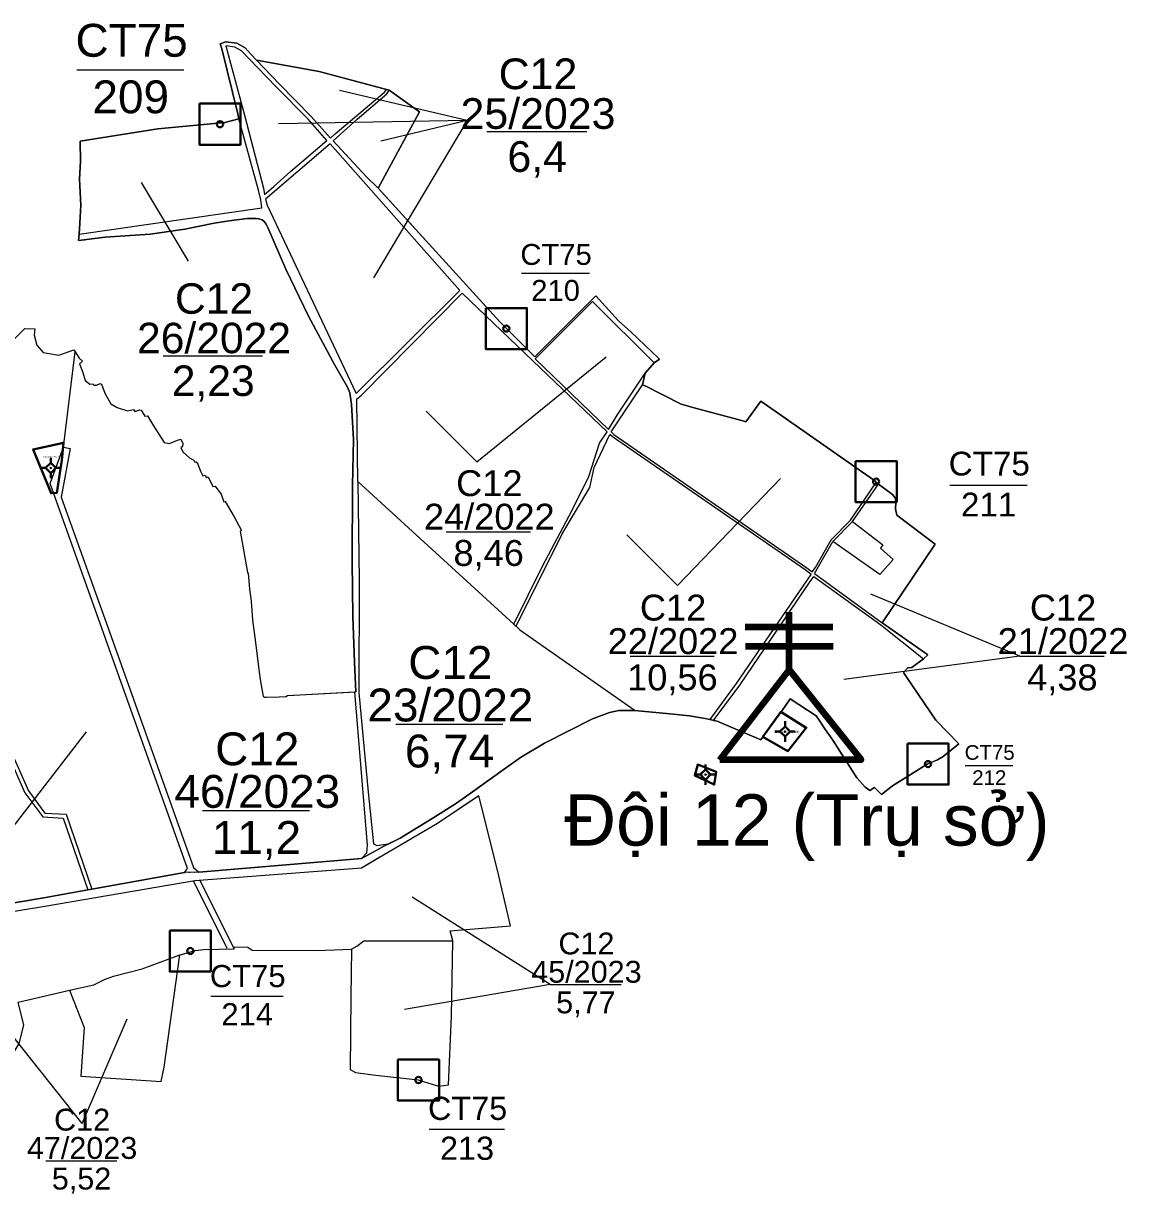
# Model space of a CAD drawing. Header units: metres. Extents: x 414595 to 418247, y 1530827 to 1534195.
# Drawn here: x 416904 to 418247, y 1531228 to 1532653 of the extents above; entities that cross this region are included whole.
import ezdxf
from ezdxf.enums import TextEntityAlignment as Align

# ---------------------------------------------------------------- set-up
doc = ezdxf.new("R2010")
doc.units = ezdxf.units.M
doc.header["$MEASUREMENT"] = 0
doc.linetypes.add('DGN Style 1', pattern=[5.902559, 0.009821, -5.892738])
doc.linetypes.add('DGN Style 2', pattern=[9.82123, 5.892738, -3.928492])
doc.layers.add('RanhThree', color=7, linetype='Continuous', lineweight=0)
doc.layers.add('TruSo', color=1, linetype='Continuous', lineweight=106)
doc.styles.add('Style-Arial', font='arial.ttf')

# ---------------------------------------------------------------- blocks, each defined once
blk = doc.blocks.new('*U0')
at = {"color": 0, "linetype": 'Continuous', "lineweight": -2, "ltscale": 10, "flags": 128}
blk.add_lwpolyline([(-150, 150), (150, 150), (150, -150), (-150, -150), (-150, 150)], close=True, dxfattribs=at)
at = {"color": 0, "linetype": 'Continuous', "lineweight": -2, "ltscale": 10}
blk.add_circle((-0.02828, 0.016065), 22.5, dxfattribs=at)
blk = doc.blocks.new('*U9')
at = {"layer": 'RanhThree', "color": 3, "linetype": 'Continuous', "lineweight": 13}
blk.add_line((-66.520877, -1.660429), (63.750129, -1.660429), dxfattribs=at)
at = {"layer": 'RanhThree', "color": 3, "linetype": 'Continuous', "lineweight": 13, "style": 'Style-Arial'}
for s, p in [('CT75', (-0.000029, 14.422722)), ('209', (-1.025137, -54.422685))]:
    blk.add_text(s, height=40, dxfattribs=at).set_placement(p, align=Align.CENTER)
blk = doc.blocks.new('*U31')
at = {"layer": 'RanhThree', "color": 3, "linetype": 'Continuous', "lineweight": 13}
blk.add_line((-66.520877, -1.660429), (63.750129, -1.660429), dxfattribs=at)
at = {"layer": 'RanhThree', "color": 3, "linetype": 'Continuous', "lineweight": 13, "style": 'Style-Arial'}
blk.add_text('11,2', height=40, dxfattribs=at).set_placement((-1.025137, -54.422685), align=Align.CENTER)
at = {"layer": 'RanhThree', "color": 3, "linetype": 'Continuous', "lineweight": 13, "insert": (-0.000029, 1.089388), "char_height": 40, "attachment_point": 8, "line_spacing_factor": 0.776524, "style": 'Style-Arial'}
blk.add_mtext('C12\\P46/2023', dxfattribs=at)
blk = doc.blocks.new('*U35')
at = {"layer": 'RanhThree', "color": 3, "linetype": 'Continuous', "lineweight": 13}
blk.add_line((-66.520877, -1.660429), (63.750129, -1.660429), dxfattribs=at)
at = {"layer": 'RanhThree', "color": 3, "linetype": 'Continuous', "lineweight": 13, "style": 'Style-Arial'}
blk.add_text('6,74', height=40, dxfattribs=at).set_placement((-1.025137, -54.422685), align=Align.CENTER)
at = {"layer": 'RanhThree', "color": 3, "linetype": 'Continuous', "lineweight": 13, "insert": (-0.000029, 1.089388), "char_height": 40, "attachment_point": 8, "line_spacing_factor": 0.776524, "style": 'Style-Arial'}
blk.add_mtext('C12\\P23/2022', dxfattribs=at)
blk = doc.blocks.new('*U36')
at = {"layer": 'RanhThree', "color": 3, "linetype": 'Continuous', "lineweight": 13}
blk.add_line((-66.520877, -1.660429), (63.750129, -1.660429), dxfattribs=at)
at = {"layer": 'RanhThree', "color": 3, "linetype": 'Continuous', "lineweight": 13, "style": 'Style-Arial'}
blk.add_text('4,38', height=40, dxfattribs=at).set_placement((-1.025137, -54.422685), align=Align.CENTER)
at = {"layer": 'RanhThree', "color": 3, "linetype": 'Continuous', "lineweight": 13, "insert": (-0.000029, 1.089388), "char_height": 40, "attachment_point": 8, "line_spacing_factor": 0.776524, "style": 'Style-Arial'}
blk.add_mtext('C12\\P21/2022', dxfattribs=at)
blk = doc.blocks.new('*U38')
at = {"layer": 'RanhThree', "color": 3, "linetype": 'Continuous', "lineweight": 13}
blk.add_line((-66.520877, -1.660429), (63.750129, -1.660429), dxfattribs=at)
at = {"layer": 'RanhThree', "color": 3, "linetype": 'Continuous', "lineweight": 13, "style": 'Style-Arial'}
blk.add_text('5,52', height=40, dxfattribs=at).set_placement((-1.025137, -54.422685), align=Align.CENTER)
at = {"layer": 'RanhThree', "color": 3, "linetype": 'Continuous', "lineweight": 13, "insert": (-0.000029, 1.089388), "char_height": 40, "attachment_point": 8, "line_spacing_factor": 0.776524, "style": 'Style-Arial'}
blk.add_mtext('C12\\P47/2023', dxfattribs=at)
blk = doc.blocks.new('*U39')
at = {"layer": 'RanhThree', "color": 3, "linetype": 'Continuous', "lineweight": 13}
blk.add_line((-66.520877, -1.660429), (63.750129, -1.660429), dxfattribs=at)
at = {"layer": 'RanhThree', "color": 3, "linetype": 'Continuous', "lineweight": 13, "style": 'Style-Arial'}
blk.add_text('5,77', height=40, dxfattribs=at).set_placement((-1.025137, -54.422685), align=Align.CENTER)
at = {"layer": 'RanhThree', "color": 3, "linetype": 'Continuous', "lineweight": 13, "insert": (-0.000029, 1.089388), "char_height": 40, "attachment_point": 8, "line_spacing_factor": 0.776524, "style": 'Style-Arial'}
blk.add_mtext('C12\\P45/2023', dxfattribs=at)
blk = doc.blocks.new('DDCT')
at = {"layer": 'RanhThree', "color": 5, "linetype": 'Continuous', "lineweight": 0}
for p, q in [((6.24, 0), (-6.24, 0)), ((0, -6.24), (0, 6.24))]:
    blk.add_line(p, q, dxfattribs=at)
blk = doc.blocks.new('CENTRD')
at = {"layer": 'RanhThree', "linetype": 'Continuous', "lineweight": 0}
h = blk.add_hatch(color=7, dxfattribs=at)
edge = h.paths.add_edge_path()
edge.add_arc((0, 0), 1.5, 0, 360)
at = {"layer": 'RanhThree', "color": 7, "linetype": 'Continuous', "lineweight": 0}
for p, q in [((-6.25, 0), (-12.5, 0)), ((0, 6.25), (-6.25, 0)), ((-6.25, 0), (0, -6.25)), ((0, 12.5), (0, 6.25)), ((6.25, 0), (0, 6.25)), ((0, -6.25), (6.25, 0)), ((12.5, 0), (6.25, 0)), ((0, -6.25), (0, -12.5))]:
    blk.add_line(p, q, dxfattribs=at)
blk = doc.blocks.new('CENTRD_1')
at = {"layer": 'RanhThree', "linetype": 'Continuous', "lineweight": 30}
h = blk.add_hatch(color=5, dxfattribs=at)
edge = h.paths.add_edge_path()
edge.add_arc((0, 0), 1.5, 0, 360)
at = {"layer": 'RanhThree', "color": 5, "linetype": 'Continuous', "lineweight": 30}
for p, q in [((-6.25, 0), (-12.5, 0)), ((0, 6.25), (-6.25, 0)), ((-6.25, 0), (0, -6.25)), ((0, 12.5), (0, 6.25)), ((6.25, 0), (0, 6.25)), ((0, -6.25), (6.25, 0)), ((12.5, 0), (6.25, 0)), ((0, -6.25), (0, -12.5))]:
    blk.add_line(p, q, dxfattribs=at)
blk = doc.blocks.new('*U43')
at = {"layer": 'RanhThree', "color": 3, "linetype": 'Continuous', "lineweight": 13}
blk.add_line((-66.520877, -1.660429), (63.750129, -1.660429), dxfattribs=at)
at = {"layer": 'RanhThree', "color": 3, "linetype": 'Continuous', "lineweight": 13, "style": 'Style-Arial'}
for s, p in [('CT75', (-0.000029, 14.422722)), ('213', (-1.025137, -54.422685))]:
    blk.add_text(s, height=40, dxfattribs=at).set_placement(p, align=Align.CENTER)
blk = doc.blocks.new('*U45')
at = {"layer": 'RanhThree', "color": 3, "linetype": 'Continuous', "lineweight": 13}
blk.add_line((-66.520877, -1.660429), (63.750129, -1.660429), dxfattribs=at)
at = {"layer": 'RanhThree', "color": 3, "linetype": 'Continuous', "lineweight": 13, "style": 'Style-Arial'}
for s, p in [('CT75', (-0.000029, 14.422722)), ('214', (-1.025137, -54.422685))]:
    blk.add_text(s, height=40, dxfattribs=at).set_placement(p, align=Align.CENTER)
blk = doc.blocks.new('*U47')
at = {"layer": 'RanhThree', "color": 3, "linetype": 'Continuous', "lineweight": 13}
blk.add_line((-66.520877, -1.660429), (63.750129, -1.660429), dxfattribs=at)
at = {"layer": 'RanhThree', "color": 3, "linetype": 'Continuous', "lineweight": 13, "style": 'Style-Arial'}
for s, p in [('CT75', (-0.000029, 14.422722)), ('210', (-1.025137, -54.422685))]:
    blk.add_text(s, height=40, dxfattribs=at).set_placement(p, align=Align.CENTER)
blk = doc.blocks.new('*U48')
at = {"layer": 'RanhThree', "color": 3, "linetype": 'Continuous', "lineweight": 13}
blk.add_line((-66.520877, -1.660429), (63.750129, -1.660429), dxfattribs=at)
at = {"layer": 'RanhThree', "color": 3, "linetype": 'Continuous', "lineweight": 13, "style": 'Style-Arial'}
for s, p in [('CT75', (-0.000029, 14.422722)), ('211', (-1.025137, -54.422685))]:
    blk.add_text(s, height=40, dxfattribs=at).set_placement(p, align=Align.CENTER)
blk = doc.blocks.new('*U49')
at = {"layer": 'RanhThree', "color": 3, "linetype": 'Continuous', "lineweight": 13}
blk.add_line((-66.520877, -1.660429), (63.750129, -1.660429), dxfattribs=at)
at = {"layer": 'RanhThree', "color": 3, "linetype": 'Continuous', "lineweight": 13, "style": 'Style-Arial'}
blk.add_text('8,46', height=40, dxfattribs=at).set_placement((-1.025137, -54.422685), align=Align.CENTER)
at = {"layer": 'RanhThree', "color": 3, "linetype": 'Continuous', "lineweight": 13, "insert": (-0.000029, 1.089388), "char_height": 40, "attachment_point": 8, "line_spacing_factor": 0.776524, "style": 'Style-Arial'}
blk.add_mtext('C12\\P24/2022', dxfattribs=at)
blk = doc.blocks.new('*U50')
at = {"layer": 'RanhThree', "color": 3, "linetype": 'Continuous', "lineweight": 13}
blk.add_line((-66.520877, -1.660429), (63.750129, -1.660429), dxfattribs=at)
at = {"layer": 'RanhThree', "color": 3, "linetype": 'Continuous', "lineweight": 13, "style": 'Style-Arial'}
blk.add_text('10,56', height=40, dxfattribs=at).set_placement((-1.025137, -54.422685), align=Align.CENTER)
at = {"layer": 'RanhThree', "color": 3, "linetype": 'Continuous', "lineweight": 13, "insert": (-0.000029, 1.089388), "char_height": 40, "attachment_point": 8, "line_spacing_factor": 0.776524, "style": 'Style-Arial'}
blk.add_mtext('C12\\P22/2022', dxfattribs=at)
blk = doc.blocks.new('*U51')
at = {"layer": 'RanhThree', "color": 3, "linetype": 'Continuous', "lineweight": 13}
blk.add_line((-66.520877, -1.660429), (63.750129, -1.660429), dxfattribs=at)
at = {"layer": 'RanhThree', "color": 3, "linetype": 'Continuous', "lineweight": 13, "style": 'Style-Arial'}
blk.add_text('2,23', height=40, dxfattribs=at).set_placement((-1.025137, -54.422685), align=Align.CENTER)
at = {"layer": 'RanhThree', "color": 3, "linetype": 'Continuous', "lineweight": 13, "insert": (-0.000029, 1.089388), "char_height": 40, "attachment_point": 8, "line_spacing_factor": 0.776524, "style": 'Style-Arial'}
blk.add_mtext('C12\\P26/2022', dxfattribs=at)
blk = doc.blocks.new('*U52')
at = {"layer": 'RanhThree', "color": 3, "linetype": 'Continuous', "lineweight": 13}
blk.add_line((-66.520877, -1.660429), (63.750129, -1.660429), dxfattribs=at)
at = {"layer": 'RanhThree', "color": 3, "linetype": 'Continuous', "lineweight": 13, "style": 'Style-Arial'}
blk.add_text('6,4', height=40, dxfattribs=at).set_placement((-1.025137, -54.422685), align=Align.CENTER)
at = {"layer": 'RanhThree', "color": 3, "linetype": 'Continuous', "lineweight": 13, "insert": (-0.000029, 1.089388), "char_height": 40, "attachment_point": 8, "line_spacing_factor": 0.776524, "style": 'Style-Arial'}
blk.add_mtext('C12\\P25/2023', dxfattribs=at)
blk = doc.blocks.new('*U54')
at = {"layer": 'RanhThree', "color": 3, "linetype": 'Continuous', "lineweight": 13}
blk.add_line((-66.520877, -1.660429), (63.750129, -1.660429), dxfattribs=at)
at = {"layer": 'RanhThree', "color": 3, "linetype": 'Continuous', "lineweight": 13, "style": 'Style-Arial'}
for s, p in [('CT75', (-0.000029, 14.422722)), ('212', (-1.025137, -54.422685))]:
    blk.add_text(s, height=40, dxfattribs=at).set_placement(p, align=Align.CENTER)
blk = doc.blocks.new('*U56')
at = {"layer": 'TruSo', "color": 1, "linetype": 'Continuous', "lineweight": 106}
for p, q in [((-1.00498, 13.016671), (-1.00498, 58.941787)), ((-36.158004, 47.398274), (33.778137, 47.398274)), ((-35.952007, 32.006922), (33.984135, 32.006922))]:
    blk.add_line(p, q, dxfattribs=at)
at = {"layer": 'TruSo', "color": 1, "linetype": 'Continuous', "lineweight": 106, "flags": 128}
blk.add_lwpolyline([(-56.477401, -58.942446), (-1.00498, 13.016671), (56.477968, -58.889332), (-56.477401, -58.942446)], close=True, dxfattribs=at)
blk = doc.blocks.new('*U55')
at = {"layer": 'TruSo', "color": 1, "linetype": 'Continuous', "lineweight": 106, "xscale": 1.5248, "yscale": 1.5248, "zscale": 1.5248}
blk.add_blockref('*U56', (-19.953327, 67.811993), dxfattribs=at)
at = {"layer": 'RanhThree', "color": 7, "linetype": 'Continuous', "lineweight": 0, "style": 'Style-Arial'}
blk.add_text('Đội 12 (Trụ sở)', height=62.5, dxfattribs=at).set_placement((-0.00009, -95.185623), align=Align.MIDDLE_CENTER)

msp = doc.modelspace()

# ---------------------------------------------------------------- linework, layer by layer
at = {"layer": 'RanhThree', "color": 7, "linetype": 'Continuous', "lineweight": 0}
for p, q in [((417443.894986, 1532534.43599), (417288.660479, 1532570.955837)), ((417443.894986, 1532534.43599), (417214.058198, 1532530.143843)), ((417443.894986, 1532534.43599), (417329.751966, 1532342.706791)), ((417443.894986, 1532534.43599), (417338.883407, 1532509.328595)), ((417104.5408, 1532362.98968), (417047.46929, 1532458.854279)), ((417455.698061, 1532118.813891), (417613.215428, 1532246.633357)), ((417455.698061, 1532118.813891), (417394.06083, 1532180.441133)), ((417699.964123, 1531968.169521), (417825.521445, 1532098.271477)), ((417699.964123, 1531968.169521), (417638.326893, 1532029.796763)), ((418117.020089, 1531881.995711), (417935.378278, 1531957.409209)), ((418117.020089, 1531881.995711), (417902.57963, 1531853.812091)), ((416860.595325, 1531634.763027), (416980.608558, 1531789.972378)), ((417151.776193, 1531525.900803), (417110.729141, 1531608.450594)), ((417118.560282, 1531609.04446), (417160.2, 1531525.79)), ((417544.893158, 1531482.168613), (417376.854705, 1531588.73605)), ((416975.071275, 1531312.767543), (416835.816791, 1531488.30647)), ((417544.893158, 1531482.168613), (417367.723263, 1531451.786623)), ((416975.071275, 1531312.767543), (417029.859925, 1531440.374171))]:
    msp.add_line(p, q, dxfattribs=at)
at = {"layer": 'RanhThree', "color": 3, "linetype": 'DGN Style 2', "lineweight": 0}
msp.add_line((417345.6243, 1532572.1294), (417348.7624, 1532571.2872), dxfattribs=at)
at = {"layer": 'RanhThree', "color": 3, "linetype": 'Continuous', "lineweight": 0}
for p, q in [((416970.55, 1532388.15), (416971.4655, 1532396.0714)), ((416970.55, 1532388.15), (416978.3591, 1532389.119)), ((416952.227, 1532136.376), (416966.6707, 1532252.7665)), ((417657.499, 1532212.589), (417660.817, 1532226.866)), ((417660.817, 1532226.866), (417671.559, 1532239.401)), ((417619.413, 1532155.0518), (417657.499, 1532212.589)), ((417310.8095, 1532094.7926), (417500.8496, 1531920.981)), ((417912.922, 1532046.046), (417944.596, 1532091.594)), ((417942.027, 1532093.473), (417944.596, 1532091.594)), ((417889.155, 1532021.889), (417912.922, 1532046.046)), ((417870.008, 1531988.341), (417889.155, 1532021.889)), ((417867.004, 1531982.8635), (417949.197, 1531922.787)), ((417500.8496, 1531920.981), (417503.6614, 1531918.4092)), ((417949.197, 1531922.787), (418004.7812, 1531883.612)), ((417999.483, 1531878.956), (418004.7812, 1531883.612)), ((417648.5428, 1531815.7703), (417686.72, 1531812.14)), ((417733.51, 1531806.24), (417739.7593, 1531804.8149)), ((417744.0029, 1531803.8473), (417748.42, 1531802.84)), ((417748.42, 1531802.84), (417794.2905, 1531783.2826)), ((417348.5197, 1531653.5234), (417362.26, 1531660.22)), ((417343.26, 1531650.96), (417348.5197, 1531653.5234)), ((417117.239, 1531619.173), (417315.215, 1531635.741)), ((416987.1199, 1531598.3927), (417099.651, 1531618.614)), ((416982.1402, 1531597.4979), (416987.1199, 1531598.3927))]:
    msp.add_line(p, q, dxfattribs=at)
at = {"layer": 'RanhThree', "color": 3, "linetype": 'DGN Style 1', "lineweight": 0}
for p, q in [((417616.1289, 1532158.2041), (417619.413, 1532155.0518)), ((417614.3497, 1532155.2957), (417617.6138, 1532152.1723)), ((417099.651, 1531618.614), (417117.239, 1531619.173))]:
    msp.add_line(p, q, dxfattribs=at)
at = {"layer": 'RanhThree', "color": 3, "linetype": 'Continuous', "lineweight": 0, "ltscale": 0.5}
msp.add_line((417867.004, 1531982.8635), (417870.008, 1531988.341), dxfattribs=at)
at = {"layer": 'RanhThree', "color": 3, "linetype": 'Continuous', "lineweight": 13, "flags": 128}
for points in [[(416886.724, 1532262.487), (416905.363, 1532281.191), (416917.47, 1532280.68), (416916.84, 1532273.17), (416919.87, 1532260.86), (416927.84, 1532251.66), (416946.8, 1532248.44), (416965.2, 1532255.15), (416971.5, 1532244.94), (416975.65, 1532241.17), (416972.07, 1532238.09), (416975.84, 1532227.699), (416978.9, 1532217.94), (416984.61, 1532213.29), (416988.4, 1532213.66), (416989.5, 1532211.96), (416992.64, 1532212.11), (416997.03, 1532213.95), (416998.81, 1532213.38), (417002.76, 1532202.41), (417010.26, 1532189.19), (417017.95, 1532184.8), (417030.51, 1532180.74), (417037.67, 1532182.31), (417039.37, 1532180.07), (417045.24, 1532181.95), (417046.96, 1532181.64), (417051.62, 1532174.22), (417054.8, 1532174.689), (417061.92, 1532162.52), (417074.98, 1532142.44), (417081.35, 1532140.87), (417091.12, 1532145.2), (417095.46, 1532146.12), (417097.87, 1532141.16), (417097.28, 1532137.39), (417095.1, 1532135.75), (417098.18, 1532130.29), (417105.67, 1532123.59), (417111.31, 1532120.56), (417112.42, 1532118.27), (417114.16, 1532118.69), (417116.11, 1532115.69), (417119.4, 1532107.34), (417122.2, 1532101.51), (417124.79, 1532102.35), (417126.28, 1532099.62), (417128.61, 1532100.339), (417134.1, 1532088.68), (417136.92, 1532089.11), (417140.53, 1532084.64), (417144.23, 1532079.3), (417147.74, 1532069.91), (417149.28, 1532070.56), (417160.03, 1532051.64), (417169.21, 1532035.11), (417167.36, 1532034.349), (417176.39, 1531983.97), (417177.31, 1531982.74), (417178.81, 1531964.22), (417180.98, 1531948.829), (417182.59, 1531925.91), (417186.34, 1531898.84), (417190.86, 1531862.48), (417191.88, 1531853.63), (417195.38, 1531833.039), (417197.2, 1531832.16), (417199.69, 1531831.93), (417215.05, 1531832.5), (417223.17, 1531832.93), (417225.188, 1531834.159), (417308.31, 1531838.6), (417306.64, 1531874.85), (417304.79, 1531930.55), (417304.01, 1531997.43), (417304.17, 1532089.86), (417305.34, 1532145.95), (417303.07, 1532188.37), (417300.99, 1532202.6), (417298.36, 1532209.56), (417282.79, 1532236.34), (417250.92, 1532296), (417223.19, 1532353.33), (417201.09, 1532404.1), (417199.03, 1532408.26), (417196.95, 1532411.23), (417194.21, 1532413.57), (417190.46, 1532414.76), (417186.94, 1532415.16), (417176.16, 1532414.86), (417154.06, 1532412.16), (417135.69, 1532409.48), (417100.32, 1532402.1), (417057.76, 1532396.07), (417003.19, 1532392.2), (416970.55, 1532388.15), (416971.47, 1532396.11), (416972.3, 1532409.23), (416973.54, 1532431.11), (416971.94, 1532462.95), (416973.05, 1532484.64), (416972.6743, 1532509.1211), (417067.4493, 1532524.1521), (417148.819, 1532531.944), (417165.785, 1532536.439), (417164.792, 1532542.551), (417145.411, 1532621.591), (417143.1583, 1532627.8785), (417150.0216, 1532630.0612), (417163.6393, 1532628.6484), (417173.6097, 1532622.9275), (417181.1168, 1532614.8205), (417187.5662, 1532607.9705), (417263.717, 1532594.113), (417348.804, 1532571.276), (417385.7, 1532544.75), (417335.57, 1532452.07), (417426.1, 1532352.36), (417483.6, 1532289.03), (417526.12, 1532246.69), (417600.4, 1532320.9), (417628.09, 1532290.25), (417643.29, 1532277.11), (417677.24, 1532244.52), (417678.2392, 1532243.6352), (417671.559, 1532239.401), (417660.817, 1532226.866), (417657.499, 1532212.589), (417660.6486, 1532211.121), (417704.64, 1532188.98), (417720.14, 1532184.65), (417779.57, 1532168.58), (417783.1491, 1532167.5754), (417801.294, 1532192.575), (417941.667, 1532094.624), (417942.027, 1532093.473), (417944.596, 1532091.594), (417961.736, 1532079.096), (417964.932, 1532074.675), (417965.586, 1532073.093), (417965.841, 1532069.169), (417965.27, 1532061.291), (417967.26, 1532053.671), (418013.75, 1532018.646), (417949.197, 1531922.787), (418004.7812, 1531883.612), (417999.483, 1531878.956), (417985.3678, 1531868.3321), (417980.55, 1531867.74), (417975.11, 1531862.27), (417979.35, 1531856.02), (418014.72, 1531803.92), (418042.71, 1531775.144)], [(417333.1927, 1531645.4969), (417343.26, 1531650.96), (417362.26, 1531660.22), (417403.14, 1531685.37), (417430.75, 1531703.2), (417453.0689, 1531718.9699), (417490.65, 1531745.77), (417508.92, 1531758.57), (417537.99, 1531775.96), (417596.51, 1531805.7), (417617.24, 1531813.48), (417628.71, 1531815.71), (417647.81, 1531815.84), (417686.72, 1531812.14), (417714.72, 1531809.57), (417733.51, 1531806.24), (417748.42, 1531802.84), (417801.45, 1531780.23), (417826.63, 1531814.53), (417837.064, 1531830.276), (417868.94, 1531809.28), (417873.28, 1531802.97), (417879.28, 1531793.55), (417889.291, 1531779.785), (417918.458, 1531734.073), (417928.675, 1531722.37), (417934.174, 1531718.259), (417940.051, 1531721.908), (417948.3328, 1531713.6096), (417961.72, 1531724.19), (418004.183, 1531750.516), (418004.936, 1531750.924), (418016.751, 1531755.976), (418023.6097, 1531759.8303), (418042.71, 1531775.144), (418014.72, 1531803.92), (417979.35, 1531856.02), (417975.11, 1531862.27), (417980.55, 1531867.74), (417985.3678, 1531868.3321), (417999.483, 1531878.956), (418004.7812, 1531883.612), (417949.197, 1531922.787), (418013.75, 1532018.646), (417967.26, 1532053.671), (417965.27, 1532061.291), (417965.841, 1532069.169), (417965.586, 1532073.093), (417964.932, 1532074.675), (417961.736, 1532079.096), (417944.596, 1532091.594), (417942.027, 1532093.473), (417941.667, 1532094.624), (417801.294, 1532192.575), (417783.1491, 1532167.5754), (417779.57, 1532168.58), (417720.14, 1532184.65), (417704.64, 1532188.98), (417660.6486, 1532211.121), (417657.499, 1532212.589), (417660.817, 1532226.866), (417671.559, 1532239.401), (417678.2392, 1532243.6352), (417677.24, 1532244.52), (417643.29, 1532277.11), (417628.09, 1532290.25), (417600.4, 1532320.9), (417526.12, 1532246.69), (417483.6, 1532289.03), (417426.1, 1532352.36), (417335.57, 1532452.07), (417385.7, 1532544.75), (417348.804, 1532571.276), (417263.717, 1532594.113), (417187.5662, 1532607.9705), (417181.1168, 1532614.8205), (417173.6097, 1532622.9275), (417163.6393, 1532628.6484), (417150.0216, 1532630.0612), (417143.1583, 1532627.8785), (417145.411, 1532621.591), (417164.792, 1532542.551), (417165.785, 1532536.439), (417148.819, 1532531.944), (417067.4493, 1532524.1521), (416972.6743, 1532509.1211), (416973.05, 1532484.64), (416971.94, 1532462.95), (416973.54, 1532431.11), (416972.3, 1532409.23), (416971.47, 1532396.11), (416970.55, 1532388.15), (417003.19, 1532392.2), (417057.76, 1532396.07), (417100.32, 1532402.1), (417135.69, 1532409.48), (417154.06, 1532412.16), (417176.16, 1532414.86), (417186.94, 1532415.16), (417190.46, 1532414.76), (417194.21, 1532413.57), (417196.95, 1532411.23), (417199.03, 1532408.26), (417201.09, 1532404.1), (417223.19, 1532353.33), (417250.92, 1532296), (417282.79, 1532236.34), (417298.36, 1532209.56), (417300.99, 1532202.6), (417303.07, 1532188.37), (417305.34, 1532145.95), (417304.17, 1532089.86), (417304.01, 1531997.43), (417304.79, 1531930.55), (417306.64, 1531874.85), (417308.31, 1531838.6)], [(417962.536, 1531999.873), (417946.272, 1531981.662), (417889.155, 1532021.889), (417912.922, 1532046.046), (417950.189, 1532017.723), (417947.286, 1532013.774), (417962.536, 1531999.873)], [(418042.71, 1531775.144), (418023.6097, 1531759.8303), (418016.751, 1531755.976), (418004.936, 1531750.924), (418004.183, 1531750.516), (417961.72, 1531724.19), (417948.3328, 1531713.6096), (417940.051, 1531721.908), (417934.174, 1531718.259), (417928.675, 1531722.37), (417918.458, 1531734.073), (417889.291, 1531779.785), (417879.28, 1531793.55), (417873.28, 1531802.97), (417868.94, 1531809.28), (417837.064, 1531830.276), (417826.63, 1531814.53), (417801.45, 1531780.23), (417748.42, 1531802.84), (417733.51, 1531806.24), (417714.72, 1531809.57), (417686.72, 1531812.14), (417647.81, 1531815.84), (417628.71, 1531815.71), (417617.24, 1531813.48), (417596.51, 1531805.7), (417537.99, 1531775.96), (417508.92, 1531758.57), (417490.65, 1531745.77), (417453.0689, 1531718.9699), (417430.75, 1531703.2), (417403.14, 1531685.37), (417362.26, 1531660.22), (417343.26, 1531650.96), (417333.1927, 1531645.4969), (417315.215, 1531635.741), (417117.239, 1531619.173), (417099.651, 1531618.614), (416987.1199, 1531598.3927), (416982.1402, 1531597.4979), (416928.5, 1531587.859), (416721.645, 1531552.74)], [(417496.56, 1531553.78), (417480.77, 1531621.37), (417459.7295, 1531705.3096), (417458.05, 1531712.01), (417407.83, 1531678.31), (417342.01, 1531639.68), (417337.7265, 1531637.1421), (417315.101, 1531623.737), (417112.253, 1531608.628), (416929.513, 1531577.125), (416711.789, 1531541.395)], [(416898.65, 1531410.36), (416904.13, 1531432.84), (416897.14, 1531460.75), (416951.27, 1531473.37), (416959.9023, 1531475.2049), (416977.493, 1531429.9226), (416973.5032, 1531370.7378), (417071.3, 1531363.89), (417075.08, 1531381.71), (417094.0158, 1531518.5174), (417096, 1531518.92), (417112.73, 1531523.54), (417123.13, 1531524.98), (417160.2, 1531525.79), (417160.68, 1531527.97), (417177.04, 1531527.74), (417182.14, 1531523.81), (417260.92, 1531523.77), (417302.9, 1531525.21), (417302.165, 1531467.024), (417301.61, 1531378.486), (417307.81, 1531374.98), (417332.729, 1531371.882), (417384.243, 1531366.146), (417409.15, 1531358.368), (417421.37, 1531360.173), (417424.7, 1531443.81), (417426.49, 1531535.33), (417423.063, 1531547.495), (417496.56, 1531553.78)]]:
    msp.add_lwpolyline(points, dxfattribs=at)
at = {"layer": 'RanhThree', "color": 3, "linetype": 'Continuous', "lineweight": 0, "flags": 128}
for points in [[(417165.785, 1532536.439), (417164.792, 1532542.551), (417145.411, 1532621.591), (417143.1583, 1532627.8785), (417150.0216, 1532630.0612), (417163.6393, 1532628.6484), (417173.6097, 1532622.9275), (417181.1168, 1532614.8205), (417187.5662, 1532607.9705)], [(417273.258, 1532509.9703), (417250.4794, 1532535.9604), (417211.2081, 1532575.565), (417177.952, 1532609.72), (417169.336, 1532619.305), (417161.125, 1532623.77), (417150.022, 1532625.466), (417172.716, 1532540.735), (417195.905, 1532452.181), (417197.0047, 1532444.2183), (417208.5467, 1532454.0468), (417228.6949, 1532472.1045), (417273.258, 1532509.9703)], [(417187.5662, 1532607.9705), (417263.717, 1532594.113), (417345.6243, 1532572.1294)], [(417187.5662, 1532607.9705), (417214.8223, 1532579.0212), (417254.1382, 1532539.3717), (417277.4315, 1532512.7943), (417282.9987, 1532517.977), (417343.3842, 1532568.8295), (417345.6243, 1532572.1294)], [(417335.57, 1532452.07), (417320.9384, 1532466.3905), (417280.8396, 1532509.6312), (417310.1307, 1532535.937), (417346.2645, 1532566.825), (417348.7624, 1532571.2872)], [(417348.7624, 1532571.2872), (417348.804, 1532571.276), (417385.7, 1532544.75), (417335.57, 1532452.07)], [(416971.4655, 1532396.0714), (417193.875, 1532428.058), (417192.846, 1532437.65), (417189.948, 1532449.687), (417165.785, 1532536.439)], [(416971.4655, 1532396.0714), (416971.47, 1532396.11), (416972.3, 1532409.23), (416973.54, 1532431.11), (416971.94, 1532462.95), (416973.05, 1532484.64), (416972.6743, 1532509.1211), (417067.4493, 1532524.1521), (417148.819, 1532531.944), (417165.785, 1532536.439)], [(417434.8059, 1532327.2248), (417276.923, 1532505.9311), (417198.4417, 1532438.5083), (417200.228, 1532431.41), (417308.579, 1532201.876), (417434.8059, 1532327.2248)], [(417335.57, 1532452.07), (417336.7078, 1532450.8169), (417426.1, 1532352.36), (417483.6, 1532289.03), (417526.12, 1532246.69), (417600.4, 1532320.9), (417628.09, 1532290.25), (417643.29, 1532277.11), (417677.24, 1532244.52), (417678.2392, 1532243.6352), (417671.559, 1532239.401)], [(417306.8538, 1531838.5222), (417308.31, 1531838.6), (417306.64, 1531874.85), (417304.79, 1531930.55), (417304.01, 1531997.43), (417304.17, 1532089.86), (417305.34, 1532145.95), (417303.07, 1532188.37), (417300.99, 1532202.6), (417298.36, 1532209.56), (417282.79, 1532236.34), (417250.92, 1532296), (417223.19, 1532353.33), (417201.09, 1532404.1), (417199.03, 1532408.26), (417196.95, 1532411.23), (417194.21, 1532413.57), (417190.46, 1532414.76), (417186.94, 1532415.16), (417176.16, 1532414.86), (417154.06, 1532412.16), (417135.69, 1532409.48), (417100.32, 1532402.1), (417057.76, 1532396.07), (417003.19, 1532392.2), (416978.3591, 1532389.119)], [(417310.8095, 1532094.7926), (417309.424, 1532195.545), (417314.892, 1532199.436), (417437.958, 1532324.301), (417523.98, 1532241.77), (417614.3497, 1532155.2957)], [(417616.1289, 1532158.2041), (417526.681, 1532244.063), (417596.666, 1532313.918), (417671.559, 1532239.401)], [(416835.96, 1531917.149), (416836.747, 1531940.152), (416834.908, 1531961.302), (416836.98, 1531993.854), (416835.478, 1532035.219), (416842.921, 1532062.485), (416837.539, 1532089.745), (416846.506, 1532106.429), (416841.827, 1532131.678), (416866.324, 1532160.746), (416863.337, 1532190.182), (416859.051, 1532225.353), (416869.28, 1532231.218), (416886.724, 1532262.487), (416905.363, 1532281.191), (416917.47, 1532280.68), (416916.84, 1532273.17), (416919.87, 1532260.86), (416927.84, 1532251.66), (416946.8, 1532248.44), (416965.2, 1532255.15), (416966.6707, 1532252.7665)], [(416966.6707, 1532252.7665), (416971.5, 1532244.94), (416975.65, 1532241.17), (416972.07, 1532238.09), (416975.84, 1532227.699), (416978.9, 1532217.94), (416984.61, 1532213.29), (416988.4, 1532213.66), (416989.5, 1532211.96), (416992.64, 1532212.11), (416997.03, 1532213.95), (416998.81, 1532213.38), (417002.76, 1532202.41), (417010.26, 1532189.19), (417017.95, 1532184.8), (417030.51, 1532180.74), (417037.67, 1532182.31), (417039.37, 1532180.07), (417045.24, 1532181.95), (417046.96, 1532181.64), (417051.62, 1532174.22), (417054.8, 1532174.689), (417061.92, 1532162.52), (417074.98, 1532142.44), (417081.35, 1532140.87), (417091.12, 1532145.2), (417095.46, 1532146.12), (417097.87, 1532141.16), (417097.28, 1532137.39), (417095.1, 1532135.75), (417098.18, 1532130.29), (417105.67, 1532123.59), (417111.31, 1532120.56), (417112.42, 1532118.27), (417114.16, 1532118.69), (417116.11, 1532115.69), (417119.4, 1532107.34), (417122.2, 1532101.51), (417124.79, 1532102.35), (417126.28, 1532099.62), (417128.61, 1532100.339), (417134.1, 1532088.68), (417136.92, 1532089.11), (417140.53, 1532084.64), (417144.23, 1532079.3), (417147.74, 1532069.91), (417149.28, 1532070.56), (417160.03, 1532051.64), (417169.21, 1532035.11), (417167.36, 1532034.349), (417176.39, 1531983.97), (417177.31, 1531982.74), (417178.81, 1531964.22), (417180.98, 1531948.829), (417182.59, 1531925.91), (417186.34, 1531898.84), (417190.86, 1531862.48), (417191.88, 1531853.63), (417195.38, 1531833.039), (417197.2, 1531832.16), (417199.69, 1531831.93), (417215.05, 1531832.5), (417223.17, 1531832.93), (417225.188, 1531834.159), (417306.8538, 1531838.5222)], [(417616.1289, 1532158.2041), (417626.6813, 1532175.4544), (417660.817, 1532226.866)], [(417657.499, 1532212.589), (417660.6486, 1532211.121), (417704.64, 1532188.98), (417720.14, 1532184.65), (417779.57, 1532168.58), (417783.1491, 1532167.5754), (417801.294, 1532192.575), (417941.667, 1532094.624), (417942.027, 1532093.473)], [(417500.8496, 1531920.981), (417535.485, 1531991.4527), (417571.901, 1532059.7711), (417592.0811, 1532100.6805), (417604.9261, 1532141.302), (417614.3497, 1532155.2957)], [(417503.6614, 1531918.4092), (417559.768, 1532030.9148), (417593.0933, 1532087.4083), (417598.7557, 1532111.89), (417617.6138, 1532152.1723)], [(417739.7593, 1531804.8149), (417741.901, 1531807.77), (417771.736, 1531848.935), (417858.459, 1531974.832), (417862.641, 1531981.331), (417855.338, 1531987.138), (417620.837, 1532149.088), (417617.6138, 1532152.1723)], [(417619.413, 1532155.0518), (417622.633, 1532151.961), (417857.322, 1531989.661), (417864.124, 1531984.852), (417867.869, 1531989.991), (417887.046, 1532023.907), (417910.58, 1532047.786), (417942.027, 1532093.473)], [(417099.651, 1531618.614), (417103.313, 1531623.58), (417003.5771, 1531903.4287), (416936.2917, 1532092.2248), (416952.227, 1532136.376)], [(416952.227, 1532136.376), (416960.4432, 1532135.0927), (416949.7223, 1532075.7413), (417008.2815, 1531911.546), (417110.529, 1531624.852), (417117.239, 1531619.173)], [(417310.8095, 1532094.7926), (417312.468, 1531974.18), (417312.008, 1531837.925), (417323.486, 1531716.571), (417329.695, 1531653.571), (417334.057, 1531651.424), (417342.124, 1531652.595), (417348.5197, 1531653.5234)], [(417944.596, 1532091.594), (417961.736, 1532079.096), (417964.932, 1532074.675), (417965.586, 1532073.093), (417965.841, 1532069.169), (417965.27, 1532061.291), (417967.26, 1532053.671), (418013.75, 1532018.646), (417949.197, 1531922.787)], [(417912.922, 1532046.046), (417950.189, 1532017.723), (417947.286, 1532013.774), (417962.536, 1531999.873), (417946.272, 1531981.662), (417889.155, 1532021.889)], [(417744.0029, 1531803.8473), (417745.9024, 1531806.4014), (417776.029, 1531846.911), (417861.51, 1531973.015), (417866.125, 1531978.933), (417947.566, 1531920.09), (417999.483, 1531878.956)], [(416835.96, 1531917.149), (416892.4815, 1531757.3764), (416909.748, 1531718.2209), (416929.7747, 1531691.0374), (416955.7947, 1531689.4662), (416987.1199, 1531598.3927)], [(417503.6614, 1531918.4092), (417508.1519, 1531914.3022), (417647.0788, 1531816.7978), (417648.5428, 1531815.7703)], [(417999.483, 1531878.956), (417985.3678, 1531868.3321), (417980.55, 1531867.74), (417975.11, 1531862.27), (417979.35, 1531856.02), (418014.72, 1531803.92), (418042.71, 1531775.144), (418023.6097, 1531759.8303), (418016.751, 1531755.976), (418004.936, 1531750.924), (418004.183, 1531750.516), (417961.72, 1531724.19), (417948.3328, 1531713.6096), (417940.051, 1531721.908), (417934.174, 1531718.259), (417928.675, 1531722.37), (417918.458, 1531734.073), (417889.291, 1531779.785), (417879.28, 1531793.55), (417873.28, 1531802.97), (417868.9409, 1531809.2787), (417868.94, 1531809.28), (417837.064, 1531830.276), (417826.63, 1531814.53), (417801.45, 1531780.23), (417794.2905, 1531783.2826)], [(417306.8538, 1531838.5222), (417322.172, 1531652.08), (417321.487, 1531642.06), (417315.215, 1531635.741)], [(417453.0689, 1531718.9699), (417490.65, 1531745.77), (417508.92, 1531758.57), (417537.99, 1531775.96), (417596.51, 1531805.7), (417617.24, 1531813.48), (417628.71, 1531815.71), (417647.81, 1531815.84), (417648.5428, 1531815.7703)], [(417686.72, 1531812.14), (417714.72, 1531809.57), (417733.51, 1531806.24)], [(416889.0793, 1531752.6995), (416905.3955, 1531715.6991), (416927.1373, 1531686.1876), (416952.1545, 1531684.6769), (416982.1402, 1531597.4979)], [(417430.75, 1531703.2), (417452.1305, 1531718.3069), (417453.0689, 1531718.9699)], [(417426.49, 1531535.33), (417423.063, 1531547.495), (417496.56, 1531553.78), (417480.77, 1531621.37), (417458.05, 1531712.01), (417456.0719, 1531710.6826), (417407.83, 1531678.31), (417342.01, 1531639.68), (417315.101, 1531623.737), (417112.253, 1531608.628), (416929.513, 1531577.125), (416711.789, 1531541.395)], [(417362.26, 1531660.22), (417403.14, 1531685.37), (417430.75, 1531703.2)], [(417315.215, 1531635.741), (417333.1927, 1531645.4969), (417343.26, 1531650.96)], [(416721.645, 1531552.74), (416928.5, 1531587.859), (416982.1402, 1531597.4979)], [(417302.9, 1531525.21), (417302.165, 1531467.024), (417301.61, 1531378.486), (417307.81, 1531374.98), (417332.729, 1531371.882), (417384.243, 1531366.146), (417409.15, 1531358.368), (417421.37, 1531360.173), (417424.7, 1531443.81), (417426.49, 1531535.33)], [(417302.9, 1531525.21), (417309.63, 1531528.689), (417318.09, 1531535.43), (417426.49, 1531535.33)], [(416959.9023, 1531475.2049), (416989.379, 1531481.989), (417002.387, 1531488.432), (417013.165, 1531492.36), (417048.009, 1531501.15), (417081.269, 1531513.557), (417094.0158, 1531518.5174)], [(416959.9023, 1531475.2049), (416977.493, 1531429.9226), (416973.5032, 1531370.7378), (417071.3, 1531363.89), (417075.08, 1531381.71), (417094.0158, 1531518.5174)], [(417094.0158, 1531518.5174), (417096, 1531518.92), (417112.73, 1531523.54), (417123.13, 1531524.98), (417160.2, 1531525.79), (417160.68, 1531527.97), (417177.04, 1531527.74), (417182.14, 1531523.81), (417260.92, 1531523.77), (417302.9, 1531525.21)], [(416804.5918, 1531297.2036), (416805.49, 1531298.5), (416820.98, 1531309.72), (416825.71, 1531313.14), (416839.99, 1531323.49), (416859.64, 1531343.08), (416865.49, 1531352.54), (416865.98, 1531353.42), (416885.93, 1531389.27), (416898.65, 1531410.36), (416904.13, 1531432.84), (416897.14, 1531460.75), (416951.27, 1531473.37), (416959.9023, 1531475.2049)]]:
    msp.add_lwpolyline(points, dxfattribs=at)
at = {"layer": 'RanhThree', "color": 5, "linetype": 'Continuous', "lineweight": 30, "flags": 128}
for points in [[(416952.26, 1532142.05), (416950.31, 1532120.93), (416944.38, 1532081.08), (416937.38, 1532080.41), (416915.5, 1532133.88), (416952.26, 1532142.05)], [(417856.81, 1531794.88), (417825.92, 1531814.24), (417804.09, 1531783.9), (417834.54, 1531766.38), (417856.81, 1531794.88)], [(417747.01, 1531741.01), (417724.85, 1531749.97), (417721.07, 1531736.78), (417744.83, 1531725.64), (417747.01, 1531741.01)]]:
    msp.add_lwpolyline(points, dxfattribs=at)
at = {"layer": 'RanhThree', "color": 7, "linetype": 'Continuous', "lineweight": 0, "flags": 128}
for points in [[(417856.81, 1531794.88), (417825.92, 1531814.24), (417804.09, 1531783.9), (417834.54, 1531766.38), (417856.81, 1531794.88)], [(417747.01, 1531741.01), (417744.83, 1531725.64), (417721.07, 1531736.78), (417724.85, 1531749.97), (417747.01, 1531741.01)]]:
    msp.add_lwpolyline(points, dxfattribs=at)
at = {"layer": 'RanhThree', "color": 3, "linetype": 'DGN Style 2', "lineweight": 0, "flags": 128}
msp.add_lwpolyline([(417739.7593, 1531804.8149), (417741.7497, 1531804.3611), (417744.0029, 1531803.8473)], dxfattribs=at)

# ---------------------------------------------------------------- block references
at = {"layer": 'RanhThree', "color": 3, "linetype": 'Continuous', "lineweight": 13}
for name, p in [('*U9', (417035.338939, 1532597.622943)), ('*U35', (417423.483503, 1531800.925656)), ('*U31', (417188.348883, 1531695.723629))]:
    msp.add_blockref(name, p, dxfattribs=at)
for name, p, xscale, yscale, zscale in [('*U52', (417530.161258, 1532522.658529), 0.933996, 0.933996, 0.933996), ('*U47', (417552.201312, 1532349.389464), 0.636081, 0.636081, 0.636081), ('*U51', (417135.710928, 1532249.455579), 0.928012, 0.928012, 0.928012), ('*U48', (418079.647665, 1532091.608162), 0.724126, 0.724126, 0.724126), ('*U49', (417470.891481, 1532034.837233), 0.788124, 0.788124, 0.788124), ('*U50', (417694.611799, 1531883.304334), 0.788124, 0.788124, 0.788124), ('*U36', (418169.446761, 1531883.304334), 0.788124, 0.788124, 0.788124), ('*U54', (418080.091551, 1531749.471529), 0.4454, 0.4454, 0.4454), ('*U39', (417589.160741, 1531483.273577), 0.665469, 0.665469, 0.665469), ('*U45', (417176.761982, 1531469.221019), 0.674947, 0.674947, 0.674947), ('*U43', (417444.469423, 1531307.10427), 0.705923, 0.705923, 0.705923), ('*U38', (416975.071295, 1531268.719474), 0.665469, 0.665469, 0.665469)]:
    msp.add_blockref(name, p, dxfattribs=dict(at, xscale=xscale, yscale=yscale, zscale=zscale))
at = {"layer": 'RanhThree', "color": 3, "linetype": 'Continuous', "lineweight": 30, "ltscale": 1.666667, "xscale": 0.166667, "yscale": 0.166667, "zscale": 0.166667}
for p in [(417142.903, 1532529.919), (417491.634, 1532281.047), (417941.898, 1532094.667), (418005.079, 1531750.59), (417106.773, 1531522.986), (417384.669, 1531365.837)]:
    msp.add_blockref('*U0', p, dxfattribs=at)
at = {"layer": 'RanhThree', "color": 5, "linetype": 'Continuous', "lineweight": 0, "xscale": 0.15, "yscale": 0.15, "zscale": 0.15}
for p in [(416952.26, 1532142.05), (416915.5, 1532133.88), (416950.31, 1532120.93), (416937.38, 1532080.41), (416944.38, 1532081.08), (417825.92, 1531814.24), (417856.81, 1531794.88), (417804.09, 1531783.9), (417834.54, 1531766.38), (417724.85, 1531749.97), (417721.07, 1531736.78), (417747.01, 1531741.01), (417744.83, 1531725.64)]:
    msp.add_blockref('DDCT', p, dxfattribs=at)
at = {"layer": 'RanhThree', "color": 7, "linetype": 'Continuous', "lineweight": 0}
for p in [(416936.82, 1532111.23), (417830.97, 1531790.31), (417733.96, 1531737.8)]:
    msp.add_blockref('CENTRD', p, dxfattribs=at)
at = {"layer": 'RanhThree', "color": 5, "linetype": 'Continuous', "lineweight": 30}
for p in [(416936.82, 1532111.23), (417830.97, 1531790.31), (417733.96, 1531737.8)]:
    msp.add_blockref('CENTRD_1', p, dxfattribs=at)
at = {"layer": 'TruSo', "color": 1, "linetype": 'Continuous', "lineweight": 106}
msp.add_blockref('*U55', (417857.614, 1531777.7985), dxfattribs=at)

# ---------------------------------------------------------------- texts
at = {"layer": 'RanhThree', "color": 3, "linetype": 'Continuous', "lineweight": 0, "style": 'Style-Arial'}
for s, p in [('3', (416952.26, 1532142.05)), ('2', (416915.5, 1532133.88)), ('1', (416950.31, 1532120.93)), ('1', (416937.38, 1532080.41)), ('4', (416944.38, 1532081.08))]:
    msp.add_text(s, height=0.75, dxfattribs=at).set_placement(p, align=Align.TOP_LEFT)
at = {"layer": 'RanhThree', "color": 7, "linetype": 'Continuous', "lineweight": 13, "style": 'Style-Arial'}
for s, height, p in [('Đội 13 (Nhà công vụ)', 1.5625, (416928.24518, 1532124.23414)), ('Đội 12 (Trụ sở)', 3.125, (417818.915732, 1531788.359493)), ('Ðội 13 (Nhà công vụ)', 1.5625, (417727.837738, 1531737.106513))]:
    msp.add_text(s, height=height, dxfattribs=at).set_placement(p)

doc.saveas('drawing.dxf')
